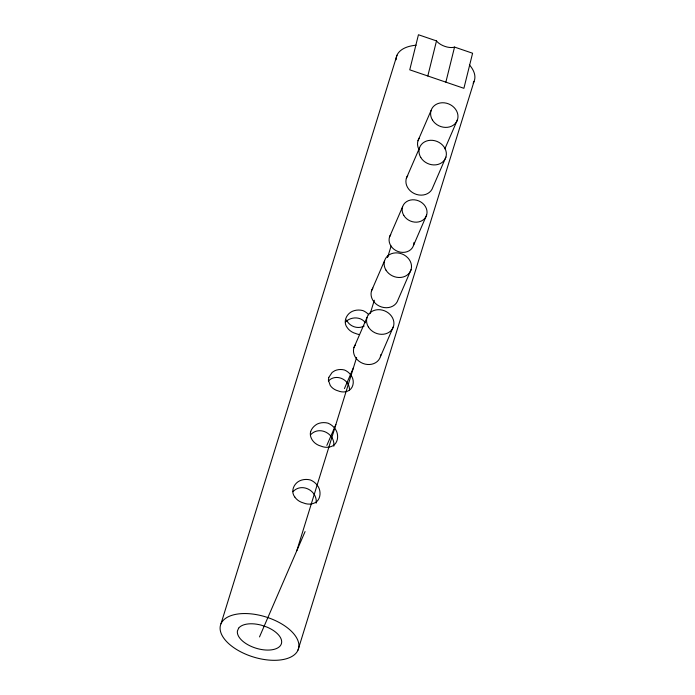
<?xml version="1.0" encoding="UTF-8"?>
<svg xmlns="http://www.w3.org/2000/svg" width="695" height="695" viewBox="0 0 695 695"><rect width="100%" height="100%" fill="white"/><g stroke="black" fill="none" stroke-linecap="round" stroke-linejoin="round"><path stroke-width="1.04" d="M427.807 75.99L436.495 40.909L418.442 34.75L409.755 69.821L463.904 88.308L472.591 53.237L454.547 47.078A11.494 5.56 20.4 0 1 436.495 40.909M445.86 82.149L454.547 47.078M220.993 623.78L396.984 55.244M296.817 550.683L356.613 357.517M370.227 313.541L374.344 300.223M387.662 257.211L391.12 246.03M298.016 650.077A40.736 20.98 17.2 0 0 247.498 613.607A40.736 20.98 17.2 0 0 233.007 647.106A40.736 20.98 17.2 0 0 298.016 650.077L474.007 81.541M417.973 140.772L431.048 110.557M406.358 178.302L419.433 148.078M389.487 237.091L402.561 206.867M371.504 290.884L384.578 260.66M387.436 257.15L388.296 255.161M353.92 347.691L366.995 317.476M444.87 148.834L457.519 119.592M344.425 388.592L353.451 367.742M445.903 157.122L432.829 187.337A14.004 11.989 23.4 0 1 414.35 193.601A14.004 11.989 23.4 0 1 407.73 175.488M326.841 445.408L335.859 424.558M413.56 245.3L426.634 215.085M411.058 269.703L397.983 299.919A14.004 11.989 23.4 0 1 379.496 306.182A14.004 11.989 23.4 0 1 372.876 288.069M380.4 356.735L393.466 326.511M259.504 636.924L305.079 531.588M345.563 321.889C350.914 316.555 360.835 316.329 365.414 322.793M328.44 380.99C336.05 372.911 350.271 379.748 349.489 390.564M310.596 434.749C319.335 425.297 335.346 433.802 333.817 446.181M292.951 491.695C301.7 482.217 317.702 490.74 316.173 503.128M364.18 326.042C357.864 329.439 349.489 326.546 346.544 320.03M294.776 496.986C290.38 491.461 293.829 483.503 299.797 480.775A14.187 12.128 8.9 0 1 310.465 479.993A14.187 11.945 37.3 0 1 318.519 487.16C321.498 492.781 320.23 501.312 313.497 503.38A14.187 11.945 37.3 0 1 303.368 502.919A14.187 12.128 8.9 0 1 294.776 496.986M469.412 64.87A40.736 20.98 17.2 0 1 473.13 83.174M396.089 59.753A40.736 20.98 17.2 0 1 416.131 45.21M380.808 354.667A14.004 11.989 23.4 0 1 363.033 363.468A14.004 11.989 23.4 0 1 355.293 344.876M418.92 149.46A14.004 11.989 23.4 0 1 419.346 137.958M413.985 242.468A12.727 10.894 23.4 0 1 398.296 251.616A12.727 10.894 23.4 0 1 390.738 234.528M368.854 314.826A14.187 11.945 37.3 0 0 362.903 310.596A14.187 12.128 8.9 0 0 352.235 311.377C346.266 314.114 342.817 322.072 347.213 327.597A14.187 12.128 8.9 0 0 355.805 333.531A14.187 11.945 37.3 0 0 359.254 334.538M310.682 431.465C309.744 434.523 310.674 437.598 312.368 440.178A14.187 12.128 8.9 0 0 320.951 446.112A14.187 11.945 37.3 0 0 331.089 446.572C337.813 444.505 339.082 435.974 336.102 430.353A14.187 11.945 37.3 0 0 328.049 423.177A14.187 12.128 8.9 0 0 317.38 423.959C314.357 425.609 311.855 428.181 310.682 431.465M328.778 377.42L328.387 380.174L330.247 385.464A12.892 11.024 8.9 0 0 338.057 390.859A12.892 10.859 37.3 0 0 347.265 391.276C353.234 389.287 354.754 381.642 351.826 376.534A12.892 10.859 37.3 0 0 344.512 370.018A12.892 11.024 8.9 0 0 334.808 370.722L332.149 372.424L328.778 377.42M238.637 628.176L237.412 631.017A22.918 11.806 17.2 0 0 255.751 648.122A22.918 11.806 17.2 0 0 280.945 644.786A22.918 11.806 17.2 0 0 266.993 627.107L261.337 625.179A22.918 11.806 17.2 0 0 238.637 628.176M432.412 119.983A14.004 11.989 23.4 0 0 456.155 122.407A14.004 11.989 23.4 0 0 444.287 102.825A14.004 11.989 23.4 0 0 432.412 119.983M385.951 270.094A14.004 11.989 23.4 0 0 409.685 272.518A14.004 11.989 23.4 0 0 397.818 252.937A14.004 11.989 23.4 0 0 385.951 270.094M420.796 157.513A14.004 11.989 23.4 0 0 444.539 159.937A14.004 11.989 23.4 0 0 432.672 140.355A14.004 11.989 23.4 0 0 420.796 157.513M403.804 215.441A12.727 10.894 23.4 0 0 425.383 217.639A12.727 10.894 23.4 0 0 414.602 199.847A12.727 10.894 23.4 0 0 403.804 215.441M368.359 326.911A14.004 11.989 23.4 0 0 392.102 329.326A14.004 11.989 23.4 0 0 380.235 309.753A14.004 11.989 23.4 0 0 368.359 326.911"/></g></svg>
